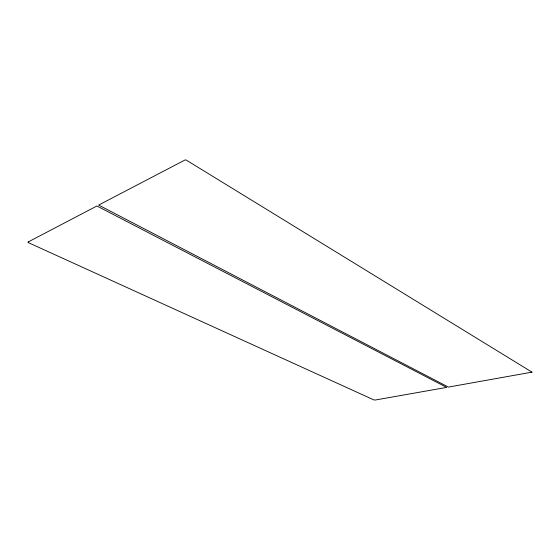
<?xml version="1.0" encoding="UTF-8"?>
<svg xmlns="http://www.w3.org/2000/svg" width="560" height="560" viewBox="0 0 560 560"><rect width="100%" height="100%" fill="white"/><g stroke="black" fill="none" stroke-linecap="round" stroke-linejoin="round"><path stroke-width="0.84" d="M532 372.148L448.385 387.086L98.658 205.079L184.926 160.027A1.092 0.588 12.7 0 1 186.396 160.174L532 372.148M28.287 241.913L28.098 242.088A0.91 0.364 14.7 0 0 28.427 242.655L373.807 399.882L375.235 400.029L446.642 387.394L96.922 205.989L28.287 241.913"/></g></svg>
